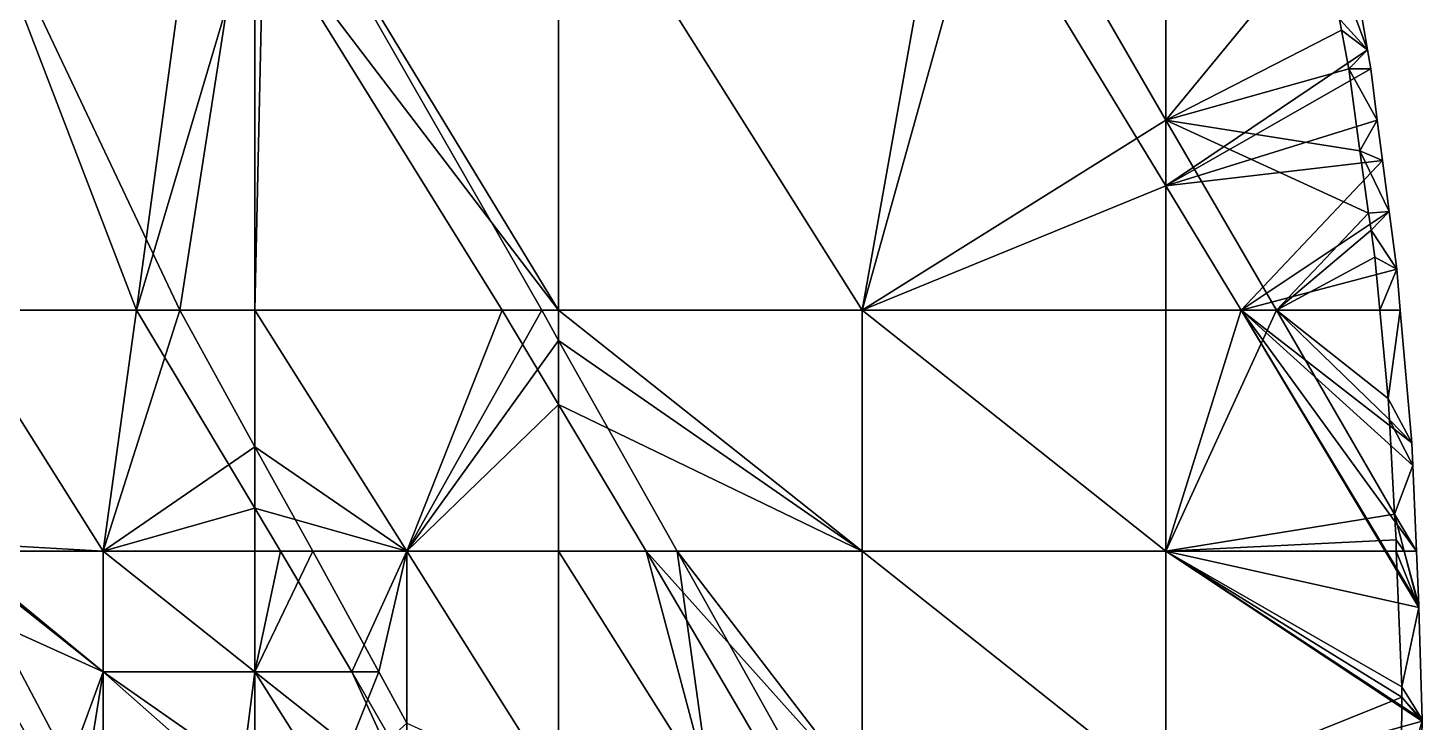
# Model space of a CAD drawing. Extents: x 376891 to 377036, y 6958800 to 6959083.
# Drawn here: x 376998.57 to 377035.3, y 6958959.76 to 6958978.05 of the extents above; entities that cross this region are included whole.
import ezdxf

# ---------------------------------------------------------------- set-up
doc = ezdxf.new("R2010")
doc.units = 0
doc.layers.add('FM2', color=7, linetype='CONTINUOUS')

msp = doc.modelspace()

# ---------------------------------------------------------------- linework, layer by layer
at = {"layer": 'FM2'}
for points in [[(376996.548, 6958983.315, 332.199), (376996.548, 6958970.616, 328.299), (377002.568, 6958970.616, 331.525)], [(377004.548, 6958983.315, 336.42), (376996.548, 6958983.315, 332.199), (377002.568, 6958970.616, 331.525)], [(377001.426, 6958970.616, 331.525), (376996.548, 6958970.616, 328.946), (376996.548, 6958983.315, 333.183)], [(377001.426, 6958970.616, 331.525), (376996.548, 6958983.315, 333.183), (377003.155, 6958983.315, 336.565)], [(377001.426, 6958970.616, 331.525), (377003.155, 6958983.315, 336.565), (377004.548, 6958981.112, 336.565)], [(377002.568, 6958970.616, 331.525), (377004.548, 6958970.616, 332.58), (377004.548, 6958983.315, 336.42)], [(377004.824, 6958983.315, 336.565), (377004.548, 6958983.315, 336.42), (377004.548, 6958970.616, 332.58)], [(377004.548, 6958970.616, 332.58), (377012.102, 6958970.616, 336.565), (377004.824, 6958983.315, 336.565)], [(377004.548, 6958981.112, 336.565), (377012.548, 6958983.315, 341.375), (377012.548, 6958970.616, 337.339)], [(377012.548, 6958970.616, 336.799), (377012.548, 6958983.315, 340.617), (377004.824, 6958983.315, 336.565)], [(377004.824, 6958983.315, 336.565), (377012.102, 6958970.616, 336.565), (377012.548, 6958970.616, 336.799)], [(377012.548, 6958983.315, 340.617), (377012.548, 6958970.616, 336.799), (377020.548, 6958970.616, 340.983)], [(377024.096, 6958983.315, 346.644), (377012.548, 6958983.315, 340.617), (377020.548, 6958970.616, 340.983)], [(377020.548, 6958970.616, 341.491), (377012.548, 6958970.616, 337.339), (377012.548, 6958983.315, 341.375)], [(377020.548, 6958970.616, 341.491), (377012.548, 6958983.315, 341.375), (377022.808, 6958983.315, 346.644)], [(377028.548, 6958975.614, 346.644), (377024.096, 6958983.315, 346.644), (377020.548, 6958970.616, 340.983)], [(377020.548, 6958970.616, 341.491), (377022.808, 6958983.315, 346.644), (377028.548, 6958973.883, 346.644)], [(377022.808, 6958983.315, 346.644), (377028.548, 6958983.315, 349.585), (377028.548, 6958973.883, 346.644)], [(377028.548, 6958975.614, 346.644), (377028.548, 6958983.315, 348.961), (377024.096, 6958983.315, 346.644)], [(377028.548, 6958983.315, 348.961), (377028.548, 6958975.614, 346.644), (377032.681, 6958980.644, 350.293)], [(377033.86, 6958977.47, 350.477), (377028.548, 6958983.315, 349.585), (377032.924, 6958982.873, 351.684)], [(377028.548, 6958973.883, 346.644), (377028.548, 6958983.315, 349.585), (377033.86, 6958977.47, 350.477)], [(377032.681, 6958980.644, 350.293), (377033.86, 6958977.47, 350.477), (377032.924, 6958982.873, 351.684)], [(377004.548, 6958981.112, 336.565), (377004.548, 6958970.616, 333.166), (377001.426, 6958970.616, 331.525)], [(377004.548, 6958970.616, 333.166), (377004.548, 6958981.112, 336.565), (377011.06, 6958970.616, 336.565)], [(377012.548, 6958970.616, 337.339), (377011.06, 6958970.616, 336.565), (377004.548, 6958981.112, 336.565)], [(377032.681, 6958980.644, 350.293), (377028.548, 6958975.614, 346.644), (377033.176, 6958977.986, 349.749)], [(377032.681, 6958980.644, 350.293), (377033.176, 6958977.986, 349.749), (377033.86, 6958977.47, 350.477)], [(377033.176, 6958977.986, 349.749), (377028.548, 6958975.614, 346.644), (377033.367, 6958976.965, 349.54)], [(377033.176, 6958977.986, 349.749), (377033.367, 6958976.965, 349.54), (377033.86, 6958977.47, 350.477)], [(377033.948, 6958976.965, 350.365), (377028.548, 6958973.883, 346.644), (377033.86, 6958977.47, 350.477)], [(377033.367, 6958976.965, 349.54), (377033.948, 6958976.965, 350.365), (377033.86, 6958977.47, 350.477)], [(377028.548, 6958975.614, 346.644), (377033.655, 6958974.805, 349.039), (377033.367, 6958976.965, 349.54)], [(377034.112, 6958975.614, 350.03), (377028.548, 6958973.883, 346.644), (377033.948, 6958976.965, 350.365)], [(377033.948, 6958976.965, 350.365), (377033.367, 6958976.965, 349.54), (377034.112, 6958975.614, 350.03)], [(377033.367, 6958976.965, 349.54), (377033.655, 6958974.805, 349.039), (377034.112, 6958975.614, 350.03)], [(377020.548, 6958970.616, 340.983), (377028.548, 6958970.616, 345.14), (377028.548, 6958975.614, 346.644)], [(377033.655, 6958974.805, 349.039), (377028.548, 6958975.614, 346.644), (377033.888, 6958973.163, 348.666)], [(377028.548, 6958975.614, 346.644), (377031.457, 6958970.616, 346.644), (377033.888, 6958973.163, 348.666)], [(377028.548, 6958975.614, 346.644), (377028.548, 6958970.616, 345.14), (377031.457, 6958970.616, 346.644)], [(377034.25, 6958974.556, 349.772), (377028.548, 6958973.883, 346.644), (377034.112, 6958975.614, 350.03)], [(377033.655, 6958974.805, 349.039), (377034.25, 6958974.556, 349.772), (377034.112, 6958975.614, 350.03)], [(377034.25, 6958974.556, 349.772), (377030.531, 6958970.616, 346.644), (377028.548, 6958973.883, 346.644)], [(377030.531, 6958970.616, 346.644), (377034.25, 6958974.556, 349.772), (377034.426, 6958973.211, 349.445)], [(377033.655, 6958974.805, 349.039), (377034.426, 6958973.211, 349.445), (377034.25, 6958974.556, 349.772)], [(377033.655, 6958974.805, 349.039), (377033.888, 6958973.163, 348.666), (377034.426, 6958973.211, 349.445)], [(377028.548, 6958973.883, 346.644), (377028.548, 6958970.616, 345.623), (377020.548, 6958970.616, 341.491)], [(377030.531, 6958970.616, 346.644), (377028.548, 6958970.616, 345.623), (377028.548, 6958973.883, 346.644)], [(377030.531, 6958970.616, 346.644), (377034.426, 6958973.211, 349.445), (377034.627, 6958971.688, 349.078)], [(377031.457, 6958970.616, 346.644), (377033.95, 6958972.717, 348.564), (377033.888, 6958973.163, 348.666)], [(377033.888, 6958973.163, 348.666), (377033.95, 6958972.717, 348.564), (377034.426, 6958973.211, 349.445)], [(377033.95, 6958972.717, 348.564), (377034.627, 6958971.688, 349.078), (377034.426, 6958973.211, 349.445)], [(377033.95, 6958972.717, 348.564), (377031.457, 6958970.616, 346.644), (377034.05, 6958972.01, 348.402)], [(377034.627, 6958971.688, 349.078), (377033.95, 6958972.717, 348.564), (377034.05, 6958972.01, 348.402)], [(377031.457, 6958970.616, 346.644), (377034.179, 6958970.616, 348.049), (377034.05, 6958972.01, 348.402)], [(377034.627, 6958971.688, 349.078), (377034.05, 6958972.01, 348.402), (377034.179, 6958970.616, 348.049)], [(377034.627, 6958971.688, 349.078), (377034.717, 6958970.616, 348.793), (377030.531, 6958970.616, 346.644)], [(377034.627, 6958971.688, 349.078), (377034.179, 6958970.616, 348.049), (377034.717, 6958970.616, 348.793)], [(376996.548, 6958970.616, 328.299), (376996.548, 6958964.494, 326.485), (377000.548, 6958964.266, 328.58)], [(377002.568, 6958970.616, 331.525), (376996.548, 6958970.616, 328.299), (377000.548, 6958964.266, 328.58)], [(377000.548, 6958964.266, 329.048), (376996.548, 6958964.266, 326.905), (376996.548, 6958970.616, 328.946)], [(377000.548, 6958964.266, 329.048), (376996.548, 6958970.616, 328.946), (377001.426, 6958970.616, 331.525)], [(377004.548, 6958967.013, 331.525), (377002.568, 6958970.616, 331.525), (377000.548, 6958964.266, 328.58)], [(377000.548, 6958964.266, 329.048), (377001.426, 6958970.616, 331.525), (377004.548, 6958965.397, 331.525)], [(377001.426, 6958970.616, 331.525), (377004.548, 6958970.616, 333.166), (377004.548, 6958965.397, 331.525)], [(377004.548, 6958967.013, 331.525), (377004.548, 6958970.616, 332.58), (377002.568, 6958970.616, 331.525)], [(377004.548, 6958970.616, 332.58), (377004.548, 6958967.013, 331.525), (377008.548, 6958964.266, 332.834)], [(377012.102, 6958970.616, 336.565), (377004.548, 6958970.616, 332.58), (377008.548, 6958964.266, 332.834)], [(377008.548, 6958964.266, 333.269), (377004.548, 6958965.397, 331.525), (377004.548, 6958970.616, 333.166)], [(377008.548, 6958964.266, 333.269), (377004.548, 6958970.616, 333.166), (377011.06, 6958970.616, 336.565)], [(377012.548, 6958969.817, 336.565), (377012.102, 6958970.616, 336.565), (377008.548, 6958964.266, 332.834)], [(377008.548, 6958964.266, 333.269), (377011.06, 6958970.616, 336.565), (377012.548, 6958968.126, 336.565)], [(377011.06, 6958970.616, 336.565), (377012.548, 6958970.616, 337.339), (377012.548, 6958968.126, 336.565)], [(377012.548, 6958969.817, 336.565), (377012.548, 6958970.616, 336.799), (377012.102, 6958970.616, 336.565)], [(377020.548, 6958964.266, 339.108), (377020.548, 6958970.616, 340.983), (377012.548, 6958970.616, 336.799)], [(377020.548, 6958964.266, 339.108), (377012.548, 6958970.616, 336.799), (377012.548, 6958969.817, 336.565)], [(377012.548, 6958970.616, 337.339), (377020.548, 6958970.616, 341.491), (377020.548, 6958964.266, 339.528)], [(377012.548, 6958968.126, 336.565), (377012.548, 6958970.616, 337.339), (377020.548, 6958964.266, 339.528)], [(377028.548, 6958964.266, 343.246), (377028.548, 6958970.616, 345.14), (377020.548, 6958970.616, 340.983)], [(377020.548, 6958970.616, 340.983), (377020.548, 6958964.266, 339.108), (377028.548, 6958964.266, 343.246)], [(377020.548, 6958970.616, 341.491), (377028.548, 6958970.616, 345.623), (377028.548, 6958964.266, 343.66)], [(377028.548, 6958964.266, 343.66), (377020.548, 6958964.266, 339.528), (377020.548, 6958970.616, 341.491)], [(377028.548, 6958964.266, 343.246), (377034.572, 6958965.236, 346.644), (377031.457, 6958970.616, 346.644)], [(377031.457, 6958970.616, 346.644), (377028.548, 6958970.616, 345.14), (377028.548, 6958964.266, 343.246)], [(377028.548, 6958964.266, 343.66), (377030.531, 6958970.616, 346.644), (377035.212, 6958962.786, 346.644)], [(377028.548, 6958964.266, 343.66), (377028.548, 6958970.616, 345.623), (377030.531, 6958970.616, 346.644)], [(377035.053, 6958966.518, 347.708), (377035.15, 6958964.266, 347.066), (377030.531, 6958970.616, 346.644)], [(377035.15, 6958964.266, 347.066), (377035.211, 6958962.846, 346.662), (377030.531, 6958970.616, 346.644)], [(377035.211, 6958962.846, 346.662), (377035.212, 6958962.786, 346.644), (377030.531, 6958970.616, 346.644)], [(377035.028, 6958967.118, 347.879), (377030.531, 6958970.616, 346.644), (377034.717, 6958970.616, 348.793)], [(377035.053, 6958966.518, 347.708), (377030.531, 6958970.616, 346.644), (377035.028, 6958967.118, 347.879)], [(377034.572, 6958965.236, 346.644), (377034.435, 6958967.727, 347.314), (377031.457, 6958970.616, 346.644)], [(377034.406, 6958968.285, 347.467), (377031.457, 6958970.616, 346.644), (377034.435, 6958967.727, 347.314)], [(377034.179, 6958970.616, 348.049), (377031.457, 6958970.616, 346.644), (377034.406, 6958968.285, 347.467)], [(377034.717, 6958970.616, 348.793), (377034.179, 6958970.616, 348.049), (377034.406, 6958968.285, 347.467)], [(377034.717, 6958970.616, 348.793), (377034.406, 6958968.285, 347.467), (377035.028, 6958967.118, 347.879)], [(377008.548, 6958964.266, 332.834), (377012.548, 6958964.266, 334.935), (377012.548, 6958969.817, 336.565)], [(377015.669, 6958964.266, 336.565), (377012.548, 6958969.817, 336.565), (377012.548, 6958964.266, 334.935)], [(377012.548, 6958969.817, 336.565), (377015.669, 6958964.266, 336.565), (377020.548, 6958964.266, 339.108)], [(377035.028, 6958967.118, 347.879), (377034.406, 6958968.285, 347.467), (377034.435, 6958967.727, 347.314)], [(377012.548, 6958968.126, 336.565), (377012.548, 6958964.266, 335.362), (377008.548, 6958964.266, 333.269)], [(377012.548, 6958964.266, 335.362), (377012.548, 6958968.126, 336.565), (377014.853, 6958964.266, 336.565)], [(377020.548, 6958964.266, 339.528), (377014.853, 6958964.266, 336.565), (377012.548, 6958968.126, 336.565)], [(377034.572, 6958965.236, 346.644), (377035.053, 6958966.518, 347.708), (377034.435, 6958967.727, 347.314)], [(377035.053, 6958966.518, 347.708), (377035.028, 6958967.118, 347.879), (377034.435, 6958967.727, 347.314)], [(377000.548, 6958964.266, 328.58), (377004.548, 6958964.266, 330.72), (377004.548, 6958967.013, 331.525)], [(377006.069, 6958964.266, 331.525), (377004.548, 6958967.013, 331.525), (377004.548, 6958964.266, 330.72)], [(377004.548, 6958967.013, 331.525), (377006.069, 6958964.266, 331.525), (377008.548, 6958964.266, 332.834)], [(377035.053, 6958966.518, 347.708), (377034.572, 6958965.236, 346.644), (377035.15, 6958964.266, 347.066)], [(377004.548, 6958965.397, 331.525), (377004.548, 6958964.266, 331.169), (377000.548, 6958964.266, 329.048)], [(377004.548, 6958964.266, 331.169), (377004.548, 6958965.397, 331.525), (377005.225, 6958964.266, 331.525)], [(377008.548, 6958964.266, 333.269), (377005.225, 6958964.266, 331.525), (377004.548, 6958965.397, 331.525)], [(377028.548, 6958964.266, 343.246), (377034.61, 6958964.567, 346.464), (377034.572, 6958965.236, 346.644)], [(377034.826, 6958964.266, 346.644), (377034.572, 6958965.236, 346.644), (377034.61, 6958964.567, 346.464)], [(377034.572, 6958965.236, 346.644), (377034.826, 6958964.266, 346.644), (377035.15, 6958964.266, 347.066)], [(377028.548, 6958964.266, 343.246), (377034.613, 6958964.266, 346.376), (377034.61, 6958964.567, 346.464)], [(377034.826, 6958964.266, 346.644), (377034.61, 6958964.567, 346.464), (377034.613, 6958964.266, 346.376)], [(376996.548, 6958964.494, 326.485), (376996.673, 6958964.266, 326.485), (377000.548, 6958964.266, 328.58)], [(376996.548, 6958957.916, 324.598), (377000.042, 6958957.916, 326.485), (376996.673, 6958964.266, 326.485)], [(377000.548, 6958961.091, 328.059), (376996.548, 6958962.894, 326.485), (376996.548, 6958964.266, 326.905)], [(376996.548, 6958964.266, 326.905), (377000.548, 6958964.266, 329.048), (377000.548, 6958961.091, 328.059)], [(376996.673, 6958964.266, 326.485), (377000.042, 6958957.916, 326.485), (377000.548, 6958961.091, 327.656)], [(377000.548, 6958961.091, 327.656), (377000.548, 6958964.266, 328.58), (376996.673, 6958964.266, 326.485)], [(377004.548, 6958961.091, 329.798), (377004.548, 6958964.266, 330.72), (377000.548, 6958964.266, 328.58)], [(377000.548, 6958964.266, 328.58), (377000.548, 6958961.091, 327.656), (377004.548, 6958961.091, 329.798)], [(377000.548, 6958964.266, 329.048), (377004.548, 6958964.266, 331.169), (377004.548, 6958961.091, 330.182)], [(377004.548, 6958961.091, 330.182), (377000.548, 6958961.091, 328.059), (377000.548, 6958964.266, 329.048)], [(377006.069, 6958964.266, 331.525), (377004.548, 6958964.266, 330.72), (377004.548, 6958961.091, 329.798)], [(377004.548, 6958961.091, 329.798), (377007.815, 6958961.091, 331.525), (377006.069, 6958964.266, 331.525)], [(377004.548, 6958961.091, 330.182), (377004.548, 6958964.266, 331.169), (377005.225, 6958964.266, 331.525)], [(377005.225, 6958964.266, 331.525), (377007.099, 6958961.091, 331.525), (377004.548, 6958961.091, 330.182)], [(377007.099, 6958961.091, 331.525), (377005.225, 6958964.266, 331.525), (377008.548, 6958964.266, 333.269)], [(377008.548, 6958964.266, 332.834), (377006.069, 6958964.266, 331.525), (377007.815, 6958961.091, 331.525)], [(377008.548, 6958964.266, 333.269), (377008.548, 6958958.581, 331.525), (377007.099, 6958961.091, 331.525)], [(377007.815, 6958961.091, 331.525), (377008.548, 6958959.737, 331.525), (377008.548, 6958964.266, 332.834)], [(377012.548, 6958957.916, 333.094), (377012.548, 6958964.266, 334.935), (377008.548, 6958964.266, 332.834)], [(377012.548, 6958957.916, 333.094), (377008.548, 6958964.266, 332.834), (377008.548, 6958959.737, 331.525)], [(377008.548, 6958964.266, 333.269), (377012.548, 6958964.266, 335.362), (377012.548, 6958957.916, 333.418)], [(377008.548, 6958958.581, 331.525), (377008.548, 6958964.266, 333.269), (377012.548, 6958957.916, 333.418)], [(377012.548, 6958964.266, 334.935), (377012.548, 6958957.916, 333.094), (377016.548, 6958957.916, 335.173)], [(377015.669, 6958964.266, 336.565), (377012.548, 6958964.266, 334.935), (377016.548, 6958957.916, 335.173)], [(377016.548, 6958957.916, 335.507), (377012.548, 6958957.916, 333.418), (377012.548, 6958964.266, 335.362)], [(377016.548, 6958957.916, 335.507), (377012.548, 6958964.266, 335.362), (377014.853, 6958964.266, 336.565)], [(377014.853, 6958964.266, 336.565), (377018.58, 6958957.916, 336.565), (377016.548, 6958957.916, 335.507)], [(377014.853, 6958964.266, 336.565), (377020.548, 6958964.266, 339.528), (377020.548, 6958957.916, 337.587)], [(377020.548, 6958957.916, 337.587), (377018.58, 6958957.916, 336.565), (377014.853, 6958964.266, 336.565)], [(377016.548, 6958957.916, 335.173), (377019.232, 6958957.916, 336.565), (377015.669, 6958964.266, 336.565)], [(377020.548, 6958957.916, 337.246), (377020.548, 6958964.266, 339.108), (377015.669, 6958964.266, 336.565)], [(377015.669, 6958964.266, 336.565), (377019.232, 6958957.916, 336.565), (377020.548, 6958957.916, 337.246)], [(377028.548, 6958957.916, 341.371), (377028.548, 6958964.266, 343.246), (377020.548, 6958964.266, 339.108)], [(377020.548, 6958964.266, 339.108), (377020.548, 6958957.916, 337.246), (377028.548, 6958957.916, 341.371)], [(377020.548, 6958964.266, 339.528), (377028.548, 6958964.266, 343.66), (377028.548, 6958957.916, 341.721)], [(377028.548, 6958957.916, 341.721), (377020.548, 6958957.916, 337.587), (377020.548, 6958964.266, 339.528)], [(377028.548, 6958964.266, 343.246), (377028.548, 6958957.916, 341.371), (377034.76, 6958960.422, 345.303)], [(377028.548, 6958964.266, 343.246), (377034.76, 6958960.422, 345.303), (377034.763, 6958960.692, 345.385)], [(377028.548, 6958964.266, 343.246), (377034.763, 6958960.692, 345.385), (377034.613, 6958964.266, 346.376)], [(377028.548, 6958957.916, 341.721), (377028.548, 6958964.266, 343.66), (377035.295, 6958959.792, 345.762)], [(377035.296, 6958959.832, 345.775), (377035.295, 6958959.792, 345.762), (377028.548, 6958964.266, 343.66)], [(377035.212, 6958962.786, 346.644), (377035.296, 6958959.832, 345.775), (377028.548, 6958964.266, 343.66)], [(377035.212, 6958962.786, 346.644), (377034.613, 6958964.266, 346.376), (377034.763, 6958960.692, 345.385)], [(377034.613, 6958964.266, 346.376), (377035.212, 6958962.786, 346.644), (377034.826, 6958964.266, 346.644)], [(377035.212, 6958962.786, 346.644), (377035.211, 6958962.846, 346.662), (377034.826, 6958964.266, 346.644)], [(377035.211, 6958962.846, 346.662), (377035.15, 6958964.266, 347.066), (377034.826, 6958964.266, 346.644)], [(377000.548, 6958961.091, 328.059), (376999.388, 6958957.916, 326.485), (376996.548, 6958962.894, 326.485)], [(376996.548, 6958957.916, 324.968), (376996.548, 6958962.894, 326.485), (376999.388, 6958957.916, 326.485)], [(377035.212, 6958962.786, 346.644), (377034.763, 6958960.692, 345.385), (377035.296, 6958959.832, 345.775)], [(377000.548, 6958961.091, 328.059), (377000.548, 6958957.916, 327.104), (376999.388, 6958957.916, 326.485)], [(377000.042, 6958957.916, 326.485), (377000.548, 6958957.916, 326.758), (377000.548, 6958961.091, 327.656)], [(377000.548, 6958961.091, 327.656), (377000.548, 6958957.916, 326.758), (377004.548, 6958958.294, 329.005)], [(377004.548, 6958958.294, 329.005), (377004.548, 6958961.091, 329.798), (377000.548, 6958961.091, 327.656)], [(377004.137, 6958957.916, 329.005), (377000.548, 6958957.916, 327.104), (377000.548, 6958961.091, 328.059)], [(377004.137, 6958957.916, 329.005), (377000.548, 6958961.091, 328.059), (377004.548, 6958961.091, 330.182)], [(377004.548, 6958961.091, 330.182), (377004.548, 6958957.916, 329.222), (377004.137, 6958957.916, 329.005)], [(377004.548, 6958961.091, 329.798), (377004.548, 6958958.294, 329.005), (377006.548, 6958957.916, 329.954)], [(377007.815, 6958961.091, 331.525), (377004.548, 6958961.091, 329.798), (377006.548, 6958957.916, 329.954)], [(377008.548, 6958957.916, 331.323), (377004.548, 6958957.916, 329.222), (377004.548, 6958961.091, 330.182)], [(377004.548, 6958961.091, 330.182), (377007.099, 6958961.091, 331.525), (377008.548, 6958957.916, 331.323)], [(377008.548, 6958959.737, 331.525), (377007.815, 6958961.091, 331.525), (377006.548, 6958957.916, 329.954)], [(377007.099, 6958961.091, 331.525), (377008.548, 6958958.581, 331.525), (377008.548, 6958957.916, 331.323)], [(377035.296, 6958959.832, 345.775), (377034.763, 6958960.692, 345.385), (377034.76, 6958960.422, 345.303)], [(377034.76, 6958960.422, 345.303), (377028.548, 6958957.916, 341.371), (377034.746, 6958957.916, 344.556)], [(377035.295, 6958959.792, 345.762), (377034.76, 6958960.422, 345.303), (377034.746, 6958957.916, 344.556)], [(377035.296, 6958959.832, 345.775), (377034.76, 6958960.422, 345.303), (377035.295, 6958959.792, 345.762)], [(377028.548, 6958957.916, 341.721), (377035.295, 6958959.792, 345.762), (377035.258, 6958957.916, 345.171)], [(377035.258, 6958957.916, 345.171), (377035.295, 6958959.792, 345.762), (377034.746, 6958957.916, 344.556)]]:
    msp.add_3dface(points, dxfattribs=at)

doc.saveas('drawing.dxf')
